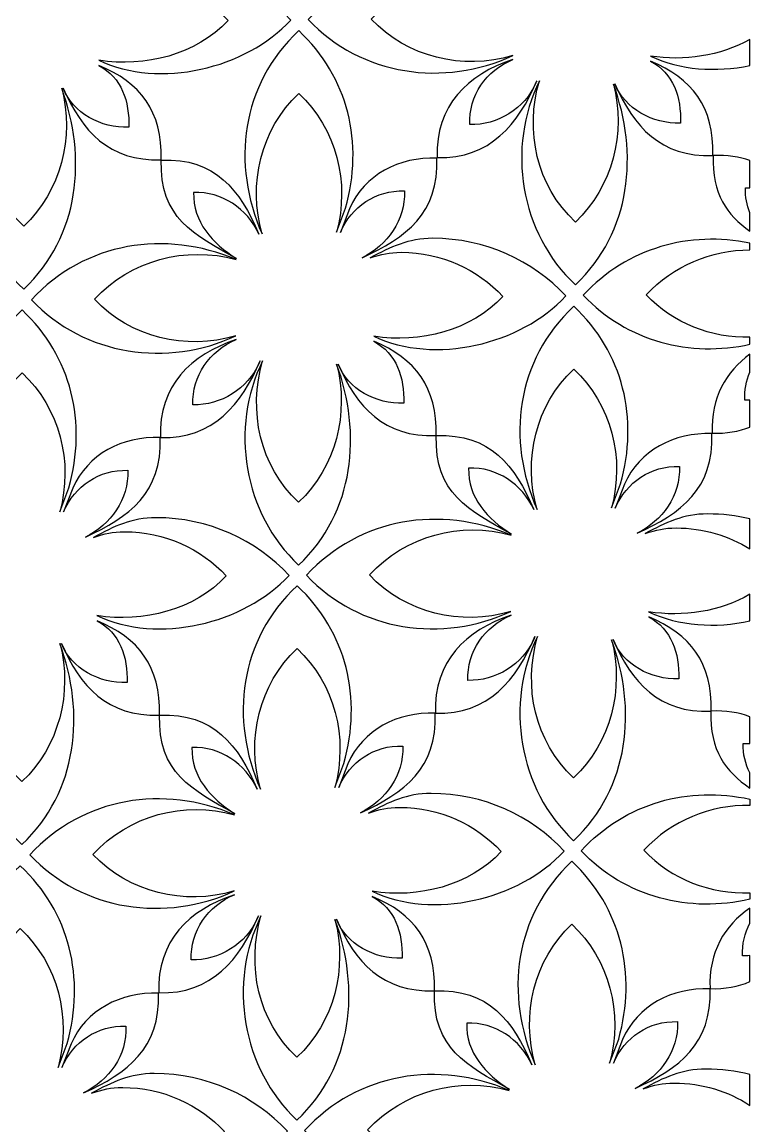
# Model space of a CAD drawing. Header units: centimetres. Extents: x -48 to 48, y -64 to 64.
# Drawn here: x -26.12 to -2.96, y -46.37 to -11.27 of the extents above; entities that cross this region are included whole.
import ezdxf

# ---------------------------------------------------------------- set-up
doc = ezdxf.new("R2010")
doc.units = ezdxf.units.CM
doc.header["$MEASUREMENT"] = 0
doc.layers.add('layer 1', color=7, linetype='Continuous')

msp = doc.modelspace()

# ---------------------------------------------------------------- linework, layer by layer
at = {"layer": 'layer 1', "color": 242}
for points, knots in [([(-10.51042, -12.33403), (-12.68416, -13.34087), (-15.32797, -12.98184), (-17.01506, -11.1851), (-17.01506, -11.1851), (-15.30567, -9.34284), (-12.75863, -8.95443), (-10.50538, -9.91136), (-10.50538, -9.91136), (-12.10482, -9.45779), (-13.86775, -9.93472), (-15.01506, -11.17121), (-15.01506, -11.17121), (-13.873, -12.3875), (-12.10426, -12.80901), (-10.51042, -12.33403)], [0, 0, 0, 0, 0.2, 0.2, 0.2, 0.2, 0.4, 0.4, 0.4, 0.4, 0.6, 0.6, 0.6, 0.6, 1, 1, 1, 1]), ([(-23.79522, -9.99442), (-23.13666, -9.64428), (-22.57719, -9.36863), (-21.80116, -9.36863), (-21.80116, -9.36863), (-20.13237, -9.36863), (-18.62758, -10.07368), (-17.56762, -11.20253), (-17.56762, -11.20253), (-19.00518, -12.75182), (-21.74347, -13.40277), (-23.68167, -12.48138), (-23.68167, -12.48138), (-22.21727, -12.71603), (-20.5793, -12.30673), (-19.56762, -11.21642), (-19.56762, -11.21642), (-20.37818, -10.35317), (-21.5289, -9.81402), (-22.80503, -9.81402), (-22.80503, -9.81402), (-23.1989, -9.81402), (-23.4263, -9.87327), (-23.79522, -9.99442)], [0, 0, 0, 0, 0.14285714, 0.14285714, 0.14285714, 0.14285714, 0.28571429, 0.28571429, 0.28571429, 0.28571429, 0.42857143, 0.42857143, 0.42857143, 0.42857143, 0.57142857, 0.57142857, 0.57142857, 0.57142857, 0.71428571, 0.71428571, 0.71428571, 0.71428571, 1, 1, 1, 1]), ([(-16.11492, -17.95388), (-15.68838, -16.36988), (-16.11233, -14.66582), (-17.31941, -13.53733), (-17.31941, -13.53733), (-18.52766, -14.68041), (-18.93688, -16.4189), (-18.48443, -18.00504), (-18.48443, -18.00504), (-19.46527, -15.77571), (-19.15709, -13.27613), (-17.31915, -11.53733), (-17.31915, -11.53733), (-15.73279, -13.0204), (-15.24975, -15.11779), (-15.826, -17.1901), (-15.826, -17.1901), (-15.826, -17.1901), (-16.11492, -17.95388), (-16.11492, -17.95388)], [0, 0, 0, 0, 0.16666667, 0.16666667, 0.16666667, 0.16666667, 0.33333333, 0.33333333, 0.33333333, 0.33333333, 0.5, 0.5, 0.5, 0.5, 0.66666667, 0.66666667, 0.66666667, 0.66666667, 1, 1, 1, 1]), ([(-2.96367, -11.82031), (-2.96367, -11.82031), (-2.96367, -12.64971), (-2.96367, -12.64971), (-2.96367, -12.64971), (-4.04658, -12.87074), (-5.18314, -12.7956), (-6.12911, -12.34591), (-6.12911, -12.34591), (-5.0631, -12.51671), (-3.9051, -12.34627), (-2.96367, -11.82031)], [0, 0, 0, 0, 0.25, 0.25, 0.25, 0.25, 0.5, 0.5, 0.5, 0.5, 1, 1, 1, 1]), ([(-9.74525, -13.13071), (-10.32194, -14.51025), (-11.24153, -15.6259), (-12.91382, -15.5731), (-12.91382, -15.5731), (-12.97594, -13.92485), (-11.93942, -12.92904), (-10.50528, -12.45613), (-10.50528, -12.45613), (-11.3475, -12.80713), (-11.91349, -13.60668), (-11.87882, -14.52674), (-11.87882, -14.52674), (-11.0038, -14.55436), (-10.12277, -14.01612), (-9.77638, -13.20506), (-9.77638, -13.20506), (-9.76501, -13.17846), (-9.75544, -13.15789), (-9.74525, -13.13071)], [0, 0, 0, 0, 0.16666667, 0.16666667, 0.16666667, 0.16666667, 0.33333333, 0.33333333, 0.33333333, 0.33333333, 0.5, 0.5, 0.5, 0.5, 0.66666667, 0.66666667, 0.66666667, 0.66666667, 1, 1, 1, 1]), ([(-6.12782, -12.50816), (-4.80911, -13.05475), (-4.09624, -13.96584), (-4.14462, -15.50939), (-4.14462, -15.50939), (-5.7987, -15.57215), (-6.66767, -14.59277), (-7.25981, -13.2323), (-7.25981, -13.2323), (-6.95034, -14.02516), (-6.05394, -14.51146), (-5.17295, -14.47802), (-5.17295, -14.47802), (-5.14713, -13.65417), (-5.40083, -12.89713), (-6.12782, -12.50816)], [0, 0, 0, 0, 0.2, 0.2, 0.2, 0.2, 0.4, 0.4, 0.4, 0.4, 0.6, 0.6, 0.6, 0.6, 1, 1, 1, 1]), ([(-23.68038, -12.64363), (-22.36167, -13.19022), (-21.6488, -14.10131), (-21.69718, -15.64486), (-21.69718, -15.64486), (-23.35126, -15.70762), (-24.22023, -14.72824), (-24.81237, -13.36777), (-24.81237, -13.36777), (-24.5029, -14.16063), (-23.6065, -14.64693), (-22.72551, -14.61349), (-22.72551, -14.61349), (-22.69969, -13.78964), (-22.95339, -13.0326), (-23.68038, -12.64363)], [0, 0, 0, 0, 0.2, 0.2, 0.2, 0.2, 0.4, 0.4, 0.4, 0.4, 0.6, 0.6, 0.6, 0.6, 1, 1, 1, 1]), ([(-24.86005, -13.3735), (-24.05315, -15.5677), (-24.28205, -18.07124), (-26.06871, -19.76155), (-26.06871, -19.76155), (-27.83086, -18.11412), (-28.26203, -15.39235), (-27.21496, -13.26674), (-27.21496, -13.26674), (-27.67367, -14.86971), (-27.31484, -16.59632), (-26.06845, -17.76155), (-26.06845, -17.76155), (-24.88198, -16.63907), (-24.45539, -14.93129), (-24.86005, -13.3735)], [0, 0, 0, 0, 0.2, 0.2, 0.2, 0.2, 0.4, 0.4, 0.4, 0.4, 0.6, 0.6, 0.6, 0.6, 1, 1, 1, 1]), ([(-7.30749, -13.23803), (-6.50059, -15.43223), (-6.72949, -17.93577), (-8.51615, -19.62608), (-8.51615, -19.62608), (-10.2783, -17.97865), (-10.70947, -15.25688), (-9.6624, -13.13127), (-9.6624, -13.13127), (-10.12111, -14.73424), (-9.76228, -16.46085), (-8.51589, -17.62608), (-8.51589, -17.62608), (-7.32942, -16.5036), (-6.90283, -14.79582), (-7.30749, -13.23803)], [0, 0, 0, 0, 0.2, 0.2, 0.2, 0.2, 0.4, 0.4, 0.4, 0.4, 0.6, 0.6, 0.6, 0.6, 1, 1, 1, 1]), ([(-19.29866, -18.78963), (-20.06122, -18.31101), (-20.69158, -17.61837), (-20.66235, -16.68539), (-20.66235, -16.68539), (-19.76806, -16.65146), (-18.95233, -17.1954), (-18.58943, -18.00865), (-18.58943, -18.00865), (-19.18803, -16.60412), (-19.97055, -15.58875), (-21.69068, -15.65402), (-21.69068, -15.65402), (-21.74802, -17.48375), (-20.66212, -18.03612), (-19.29866, -18.78963)], [0, 0, 0, 0, 0.2, 0.2, 0.2, 0.2, 0.4, 0.4, 0.4, 0.4, 0.6, 0.6, 0.6, 0.6, 1, 1, 1, 1]), ([(-15.995, -17.95783), (-15.995, -17.95783), (-15.70246, -17.20293), (-15.70246, -17.20293), (-15.70246, -17.20293), (-15.23383, -16.12071), (-14.12741, -15.55222), (-12.92148, -15.59031), (-12.92148, -15.59031), (-12.85548, -17.34236), (-13.90268, -18.12837), (-15.3037, -18.76086), (-15.3037, -18.76086), (-14.49239, -18.35796), (-13.92133, -17.56982), (-13.95648, -16.63667), (-13.95648, -16.63667), (-14.87015, -16.60781), (-15.63643, -17.13321), (-15.995, -17.95783)], [0, 0, 0, 0, 0.16666667, 0.16666667, 0.16666667, 0.16666667, 0.33333333, 0.33333333, 0.33333333, 0.33333333, 0.5, 0.5, 0.5, 0.5, 0.66666667, 0.66666667, 0.66666667, 0.66666667, 1, 1, 1, 1]), ([(-2.96367, -15.66979), (-2.96367, -15.66979), (-2.96367, -16.54229), (-2.96367, -16.54229), (-2.96367, -16.54229), (-3.01102, -16.54085), (-3.05867, -16.54101), (-3.10653, -16.54282), (-3.10653, -16.54282), (-3.11545, -16.82784), (-3.06283, -17.09044), (-2.96368, -17.33135), (-2.96368, -17.33135), (-2.96368, -17.33135), (-2.96368, -17.91883), (-2.96368, -17.91883), (-2.96368, -17.91883), (-3.69535, -17.39417), (-4.17339, -16.7414), (-4.13486, -15.51145), (-4.13486, -15.51145), (-3.68477, -15.49438), (-3.29887, -15.55128), (-2.96367, -15.66979)], [0, 0, 0, 0, 0.14285714, 0.14285714, 0.14285714, 0.14285714, 0.28571429, 0.28571429, 0.28571429, 0.28571429, 0.42857143, 0.42857143, 0.42857143, 0.42857143, 0.57142857, 0.57142857, 0.57142857, 0.57142857, 0.71428571, 0.71428571, 0.71428571, 0.71428571, 1, 1, 1, 1]), ([(-19.3156, -21.24528), (-21.48934, -22.25212), (-24.13315, -21.89309), (-25.82024, -20.09635), (-25.82024, -20.09635), (-24.11085, -18.25409), (-21.56381, -17.86568), (-19.31056, -18.82261), (-19.31056, -18.82261), (-20.91, -18.36904), (-22.67293, -18.84597), (-23.82024, -20.08246), (-23.82024, -20.08246), (-22.67818, -21.29875), (-20.90944, -21.72026), (-19.3156, -21.24528)], [0, 0, 0, 0, 0.2, 0.2, 0.2, 0.2, 0.4, 0.4, 0.4, 0.4, 0.6, 0.6, 0.6, 0.6, 1, 1, 1, 1]), ([(-2.96367, -18.30078), (-2.96367, -18.30078), (-2.96368, -18.51166), (-2.96368, -18.51166), (-2.96368, -18.51166), (-4.19116, -18.50993), (-5.40181, -19.01023), (-6.26442, -19.93989), (-6.26442, -19.93989), (-5.40514, -20.85503), (-4.19108, -21.32021), (-2.96368, -21.29217), (-2.96368, -21.29217), (-2.96368, -21.29217), (-2.96367, -21.51157), (-2.96367, -21.51157), (-2.96367, -21.51157), (-4.84905, -21.93501), (-6.87923, -21.429), (-8.26442, -19.95378), (-8.26442, -19.95378), (-6.85542, -18.43526), (-4.87726, -17.90451), (-2.96367, -18.30078)], [0, 0, 0, 0, 0.14285714, 0.14285714, 0.14285714, 0.14285714, 0.28571429, 0.28571429, 0.28571429, 0.28571429, 0.42857143, 0.42857143, 0.42857143, 0.42857143, 0.57142857, 0.57142857, 0.57142857, 0.57142857, 0.71428571, 0.71428571, 0.71428571, 0.71428571, 1, 1, 1, 1]), ([(-15.04784, -18.7702), (-14.38928, -18.42006), (-13.82981, -18.14441), (-13.05378, -18.14441), (-13.05378, -18.14441), (-11.38499, -18.14441), (-9.8802, -18.84946), (-8.82024, -19.97831), (-8.82024, -19.97831), (-10.2578, -21.5276), (-12.99609, -22.17855), (-14.93429, -21.25716), (-14.93429, -21.25716), (-13.46989, -21.49181), (-11.83192, -21.08251), (-10.82024, -19.9922), (-10.82024, -19.9922), (-11.6308, -19.12895), (-12.78152, -18.5898), (-14.05765, -18.5898), (-14.05765, -18.5898), (-14.45152, -18.5898), (-14.67892, -18.64905), (-15.04784, -18.7702)], [0, 0, 0, 0, 0.14285714, 0.14285714, 0.14285714, 0.14285714, 0.28571429, 0.28571429, 0.28571429, 0.28571429, 0.42857143, 0.42857143, 0.42857143, 0.42857143, 0.57142857, 0.57142857, 0.57142857, 0.57142857, 0.71428571, 0.71428571, 0.71428571, 0.71428571, 1, 1, 1, 1]), ([(-7.3666, -26.71932), (-6.94006, -25.13532), (-7.36401, -23.43126), (-8.57109, -22.30277), (-8.57109, -22.30277), (-9.77934, -23.44585), (-10.18856, -25.18434), (-9.73611, -26.77048), (-9.73611, -26.77048), (-10.71695, -24.54115), (-10.40877, -22.04157), (-8.57083, -20.30277), (-8.57083, -20.30277), (-6.98447, -21.78584), (-6.50143, -23.88323), (-7.07768, -25.95554), (-7.07768, -25.95554), (-7.07768, -25.95554), (-7.3666, -26.71932), (-7.3666, -26.71932)], [0, 0, 0, 0, 0.16666667, 0.16666667, 0.16666667, 0.16666667, 0.33333333, 0.33333333, 0.33333333, 0.33333333, 0.5, 0.5, 0.5, 0.5, 0.66666667, 0.66666667, 0.66666667, 0.66666667, 1, 1, 1, 1]), ([(-24.91839, -26.84001), (-24.49185, -25.25601), (-24.9158, -23.55195), (-26.12288, -22.42346), (-26.12288, -22.42346), (-27.33113, -23.56654), (-27.74035, -25.30503), (-27.2879, -26.89117), (-27.2879, -26.89117), (-28.26874, -24.66184), (-27.96056, -22.16226), (-26.12262, -20.42346), (-26.12262, -20.42346), (-24.53626, -21.90653), (-24.05322, -24.00392), (-24.62947, -26.07623), (-24.62947, -26.07623), (-24.62947, -26.07623), (-24.91839, -26.84001), (-24.91839, -26.84001)], [0, 0, 0, 0, 0.16666667, 0.16666667, 0.16666667, 0.16666667, 0.33333333, 0.33333333, 0.33333333, 0.33333333, 0.5, 0.5, 0.5, 0.5, 0.66666667, 0.66666667, 0.66666667, 0.66666667, 1, 1, 1, 1]), ([(-18.55043, -22.04196), (-19.12712, -23.4215), (-20.04671, -24.53715), (-21.719, -24.48435), (-21.719, -24.48435), (-21.78112, -22.8361), (-20.7446, -21.84029), (-19.31046, -21.36738), (-19.31046, -21.36738), (-20.15268, -21.71838), (-20.71867, -22.51793), (-20.684, -23.43799), (-20.684, -23.43799), (-19.80898, -23.46561), (-18.92795, -22.92737), (-18.58156, -22.11631), (-18.58156, -22.11631), (-18.57019, -22.08971), (-18.56062, -22.06914), (-18.55043, -22.04196)], [0, 0, 0, 0, 0.16666667, 0.16666667, 0.16666667, 0.16666667, 0.33333333, 0.33333333, 0.33333333, 0.33333333, 0.5, 0.5, 0.5, 0.5, 0.66666667, 0.66666667, 0.66666667, 0.66666667, 1, 1, 1, 1]), ([(-14.933, -21.41941), (-13.61429, -21.966), (-12.90142, -22.87709), (-12.9498, -24.42064), (-12.9498, -24.42064), (-14.60388, -24.4834), (-15.47285, -23.50402), (-16.06499, -22.14355), (-16.06499, -22.14355), (-15.75552, -22.93641), (-14.85912, -23.42271), (-13.97813, -23.38927), (-13.97813, -23.38927), (-13.95231, -22.56542), (-14.20601, -21.80838), (-14.933, -21.41941)], [0, 0, 0, 0, 0.2, 0.2, 0.2, 0.2, 0.4, 0.4, 0.4, 0.4, 0.6, 0.6, 0.6, 0.6, 1, 1, 1, 1]), ([(-16.11267, -22.14928), (-15.30577, -24.34348), (-15.53467, -26.84702), (-17.32133, -28.53733), (-17.32133, -28.53733), (-19.08348, -26.8899), (-19.51465, -24.16813), (-18.46758, -22.04252), (-18.46758, -22.04252), (-18.92629, -23.64549), (-18.56746, -25.3721), (-17.32107, -26.53733), (-17.32107, -26.53733), (-16.1346, -25.41485), (-15.70801, -23.70707), (-16.11267, -22.14928)], [0, 0, 0, 0, 0.2, 0.2, 0.2, 0.2, 0.4, 0.4, 0.4, 0.4, 0.6, 0.6, 0.6, 0.6, 1, 1, 1, 1]), ([(-2.96368, -21.82705), (-2.96368, -21.82705), (-2.96368, -22.40145), (-2.96368, -22.40145), (-2.96368, -22.40145), (-3.08087, -22.67624), (-3.14011, -22.9787), (-3.12818, -23.29542), (-3.12818, -23.29542), (-3.07333, -23.29715), (-3.01844, -23.29665), (-2.96367, -23.29401), (-2.96367, -23.29401), (-2.96367, -23.29401), (-2.96367, -24.1462), (-2.96367, -24.1462), (-2.96367, -24.1462), (-3.31388, -24.2849), (-3.71102, -24.35605), (-4.16318, -24.34178), (-4.16318, -24.34178), (-4.20584, -23.2098), (-3.73032, -22.38553), (-2.96368, -21.82705)], [0, 0, 0, 0, 0.14285714, 0.14285714, 0.14285714, 0.14285714, 0.28571429, 0.28571429, 0.28571429, 0.28571429, 0.42857143, 0.42857143, 0.42857143, 0.42857143, 0.57142857, 0.57142857, 0.57142857, 0.57142857, 0.71428571, 0.71428571, 0.71428571, 0.71428571, 1, 1, 1, 1]), ([(-24.79847, -26.84396), (-24.79847, -26.84396), (-24.50593, -26.08906), (-24.50593, -26.08906), (-24.50593, -26.08906), (-24.0373, -25.00684), (-22.93088, -24.43835), (-21.72495, -24.47644), (-21.72495, -24.47644), (-21.65895, -26.22849), (-22.70615, -27.0145), (-24.10717, -27.64699), (-24.10717, -27.64699), (-23.29586, -27.24409), (-22.7248, -26.45595), (-22.75995, -25.5228), (-22.75995, -25.5228), (-23.67362, -25.49394), (-24.4399, -26.01934), (-24.79847, -26.84396)], [0, 0, 0, 0, 0.16666667, 0.16666667, 0.16666667, 0.16666667, 0.33333333, 0.33333333, 0.33333333, 0.33333333, 0.5, 0.5, 0.5, 0.5, 0.66666667, 0.66666667, 0.66666667, 0.66666667, 1, 1, 1, 1]), ([(-10.55034, -27.55507), (-11.3129, -27.07645), (-11.94326, -26.38381), (-11.91403, -25.45083), (-11.91403, -25.45083), (-11.01974, -25.4169), (-10.20401, -25.96084), (-9.84111, -26.77409), (-9.84111, -26.77409), (-10.43971, -25.36956), (-11.22223, -24.35419), (-12.94236, -24.41946), (-12.94236, -24.41946), (-12.9997, -26.24919), (-11.9138, -26.80156), (-10.55034, -27.55507)], [0, 0, 0, 0, 0.2, 0.2, 0.2, 0.2, 0.4, 0.4, 0.4, 0.4, 0.6, 0.6, 0.6, 0.6, 1, 1, 1, 1]), ([(-7.24668, -26.72327), (-7.24668, -26.72327), (-6.95414, -25.96837), (-6.95414, -25.96837), (-6.95414, -25.96837), (-6.48551, -24.88615), (-5.37909, -24.31766), (-4.17316, -24.35575), (-4.17316, -24.35575), (-4.10716, -26.1078), (-5.15436, -26.89381), (-6.55538, -27.5263), (-6.55538, -27.5263), (-5.74407, -27.1234), (-5.17301, -26.33526), (-5.20816, -25.40211), (-5.20816, -25.40211), (-6.12183, -25.37325), (-6.88811, -25.89865), (-7.24668, -26.72327)], [0, 0, 0, 0, 0.16666667, 0.16666667, 0.16666667, 0.16666667, 0.33333333, 0.33333333, 0.33333333, 0.33333333, 0.5, 0.5, 0.5, 0.5, 0.66666667, 0.66666667, 0.66666667, 0.66666667, 1, 1, 1, 1]), ([(-10.56728, -30.01072), (-12.74102, -31.01756), (-15.38483, -30.65853), (-17.07192, -28.86179), (-17.07192, -28.86179), (-15.36253, -27.01953), (-12.81549, -26.63112), (-10.56224, -27.58805), (-10.56224, -27.58805), (-12.16168, -27.13448), (-13.92461, -27.61141), (-15.07192, -28.8479), (-15.07192, -28.8479), (-13.92986, -30.06419), (-12.16112, -30.4857), (-10.56728, -30.01072)], [0, 0, 0, 0, 0.2, 0.2, 0.2, 0.2, 0.4, 0.4, 0.4, 0.4, 0.6, 0.6, 0.6, 0.6, 1, 1, 1, 1]), ([(-23.85131, -27.65633), (-23.19275, -27.30619), (-22.63328, -27.03054), (-21.85725, -27.03054), (-21.85725, -27.03054), (-20.18846, -27.03054), (-18.68367, -27.73559), (-17.62371, -28.86444), (-17.62371, -28.86444), (-19.06127, -30.41373), (-21.79956, -31.06468), (-23.73776, -30.14329), (-23.73776, -30.14329), (-22.27336, -30.37794), (-20.63539, -29.96864), (-19.62371, -28.87833), (-19.62371, -28.87833), (-20.43427, -28.01508), (-21.58499, -27.47593), (-22.86112, -27.47593), (-22.86112, -27.47593), (-23.25499, -27.47593), (-23.48239, -27.53518), (-23.85131, -27.65633)], [0, 0, 0, 0, 0.14285714, 0.14285714, 0.14285714, 0.14285714, 0.28571429, 0.28571429, 0.28571429, 0.28571429, 0.42857143, 0.42857143, 0.42857143, 0.42857143, 0.57142857, 0.57142857, 0.57142857, 0.57142857, 0.71428571, 0.71428571, 0.71428571, 0.71428571, 1, 1, 1, 1]), ([(-2.96367, -27.06586), (-2.96367, -27.06586), (-2.96367, -28.0254), (-2.96367, -28.0254), (-2.96367, -28.0254), (-3.64451, -27.60064), (-4.44839, -27.35524), (-5.30933, -27.35524), (-5.30933, -27.35524), (-5.7032, -27.35524), (-5.9306, -27.41449), (-6.29952, -27.53564), (-6.29952, -27.53564), (-5.64096, -27.1855), (-5.08149, -26.90985), (-4.30546, -26.90985), (-4.30546, -26.90985), (-3.84366, -26.90985), (-3.3944, -26.96384), (-2.96367, -27.06586)], [0, 0, 0, 0, 0.16666667, 0.16666667, 0.16666667, 0.16666667, 0.33333333, 0.33333333, 0.33333333, 0.33333333, 0.5, 0.5, 0.5, 0.5, 0.66666667, 0.66666667, 0.66666667, 0.66666667, 1, 1, 1, 1]), ([(-16.16775, -35.60869), (-15.74121, -34.02469), (-16.16516, -32.32063), (-17.37224, -31.19214), (-17.37224, -31.19214), (-18.58049, -32.33522), (-18.98971, -34.07371), (-18.53726, -35.65985), (-18.53726, -35.65985), (-19.5181, -33.43052), (-19.20992, -30.93094), (-17.37198, -29.19214), (-17.37198, -29.19214), (-15.78562, -30.67521), (-15.30258, -32.7726), (-15.87883, -34.84491), (-15.87883, -34.84491), (-15.87883, -34.84491), (-16.16775, -35.60869), (-16.16775, -35.60869)], [0, 0, 0, 0, 0.16666667, 0.16666667, 0.16666667, 0.16666667, 0.33333333, 0.33333333, 0.33333333, 0.33333333, 0.5, 0.5, 0.5, 0.5, 0.66666667, 0.66666667, 0.66666667, 0.66666667, 1, 1, 1, 1]), ([(-2.96367, -29.46465), (-2.96367, -29.46465), (-2.96367, -30.31451), (-2.96367, -30.31451), (-2.96367, -30.31451), (-4.06356, -30.54994), (-5.22343, -30.48017), (-6.18597, -30.0226), (-6.18597, -30.0226), (-5.0984, -30.19686), (-3.91508, -30.01594), (-2.96367, -29.46465)], [0, 0, 0, 0, 0.25, 0.25, 0.25, 0.25, 0.5, 0.5, 0.5, 0.5, 1, 1, 1, 1]), ([(-9.80211, -30.8074), (-10.3788, -32.18694), (-11.29839, -33.30259), (-12.97068, -33.24979), (-12.97068, -33.24979), (-13.0328, -31.60154), (-11.99628, -30.60573), (-10.56214, -30.13282), (-10.56214, -30.13282), (-11.40436, -30.48382), (-11.97035, -31.28337), (-11.93568, -32.20343), (-11.93568, -32.20343), (-11.06066, -32.23105), (-10.17963, -31.69281), (-9.83324, -30.88175), (-9.83324, -30.88175), (-9.82187, -30.85515), (-9.8123, -30.83458), (-9.80211, -30.8074)], [0, 0, 0, 0, 0.16666667, 0.16666667, 0.16666667, 0.16666667, 0.33333333, 0.33333333, 0.33333333, 0.33333333, 0.5, 0.5, 0.5, 0.5, 0.66666667, 0.66666667, 0.66666667, 0.66666667, 1, 1, 1, 1]), ([(-6.18468, -30.18485), (-4.86597, -30.73144), (-4.1531, -31.64253), (-4.20148, -33.18608), (-4.20148, -33.18608), (-5.85556, -33.24884), (-6.72453, -32.26946), (-7.31667, -30.90899), (-7.31667, -30.90899), (-7.0072, -31.70185), (-6.1108, -32.18815), (-5.22981, -32.15471), (-5.22981, -32.15471), (-5.20399, -31.33086), (-5.45769, -30.57382), (-6.18468, -30.18485)], [0, 0, 0, 0, 0.2, 0.2, 0.2, 0.2, 0.4, 0.4, 0.4, 0.4, 0.6, 0.6, 0.6, 0.6, 1, 1, 1, 1]), ([(-23.73647, -30.30554), (-22.41776, -30.85213), (-21.70489, -31.76322), (-21.75327, -33.30677), (-21.75327, -33.30677), (-23.40735, -33.36953), (-24.27632, -32.39015), (-24.86846, -31.02968), (-24.86846, -31.02968), (-24.55899, -31.82254), (-23.66259, -32.30884), (-22.7816, -32.2754), (-22.7816, -32.2754), (-22.75578, -31.45155), (-23.00948, -30.69451), (-23.73647, -30.30554)], [0, 0, 0, 0, 0.2, 0.2, 0.2, 0.2, 0.4, 0.4, 0.4, 0.4, 0.6, 0.6, 0.6, 0.6, 1, 1, 1, 1]), ([(-7.36435, -30.91472), (-6.55745, -33.10892), (-6.78635, -35.61246), (-8.57301, -37.30277), (-8.57301, -37.30277), (-10.33516, -35.65534), (-10.76633, -32.93357), (-9.71926, -30.80796), (-9.71926, -30.80796), (-10.17797, -32.41093), (-9.81914, -34.13754), (-8.57275, -35.30277), (-8.57275, -35.30277), (-7.38628, -34.18029), (-6.95969, -32.47251), (-7.36435, -30.91472)], [0, 0, 0, 0, 0.2, 0.2, 0.2, 0.2, 0.4, 0.4, 0.4, 0.4, 0.6, 0.6, 0.6, 0.6, 1, 1, 1, 1]), ([(-24.91614, -31.03541), (-24.10924, -33.22961), (-24.33814, -35.73315), (-26.1248, -37.42346), (-26.1248, -37.42346), (-27.88695, -35.77603), (-28.31812, -33.05426), (-27.27105, -30.92865), (-27.27105, -30.92865), (-27.72976, -32.53162), (-27.37093, -34.25823), (-26.12454, -35.42346), (-26.12454, -35.42346), (-24.93807, -34.30098), (-24.51148, -32.5932), (-24.91614, -31.03541)], [0, 0, 0, 0, 0.2, 0.2, 0.2, 0.2, 0.4, 0.4, 0.4, 0.4, 0.6, 0.6, 0.6, 0.6, 1, 1, 1, 1]), ([(-19.35149, -36.44444), (-20.11405, -35.96582), (-20.74441, -35.27318), (-20.71518, -34.3402), (-20.71518, -34.3402), (-19.82089, -34.30627), (-19.00516, -34.85021), (-18.64226, -35.66346), (-18.64226, -35.66346), (-19.24086, -34.25893), (-20.02338, -33.24356), (-21.74351, -33.30883), (-21.74351, -33.30883), (-21.80085, -35.13856), (-20.71495, -35.69093), (-19.35149, -36.44444)], [0, 0, 0, 0, 0.2, 0.2, 0.2, 0.2, 0.4, 0.4, 0.4, 0.4, 0.6, 0.6, 0.6, 0.6, 1, 1, 1, 1]), ([(-16.04783, -35.61264), (-16.04783, -35.61264), (-15.75529, -34.85774), (-15.75529, -34.85774), (-15.75529, -34.85774), (-15.28666, -33.77552), (-14.18024, -33.20703), (-12.97431, -33.24512), (-12.97431, -33.24512), (-12.90831, -34.99717), (-13.95551, -35.78318), (-15.35653, -36.41567), (-15.35653, -36.41567), (-14.54522, -36.01277), (-13.97416, -35.22463), (-14.00931, -34.29148), (-14.00931, -34.29148), (-14.92298, -34.26262), (-15.68926, -34.78802), (-16.04783, -35.61264)], [0, 0, 0, 0, 0.16666667, 0.16666667, 0.16666667, 0.16666667, 0.33333333, 0.33333333, 0.33333333, 0.33333333, 0.5, 0.5, 0.5, 0.5, 0.66666667, 0.66666667, 0.66666667, 0.66666667, 1, 1, 1, 1]), ([(-2.96788, -33.36088), (-2.96788, -33.36088), (-2.96788, -34.21186), (-2.96788, -34.21186), (-2.96788, -34.21186), (-3.03709, -34.20753), (-3.10699, -34.20663), (-3.17736, -34.20929), (-3.17736, -34.20929), (-3.18811, -34.55267), (-3.10953, -34.86351), (-2.96789, -35.14308), (-2.96789, -35.14308), (-2.96789, -35.14308), (-2.96789, -35.63225), (-2.96789, -35.63225), (-2.96789, -35.63225), (-3.737, -35.09934), (-4.24538, -34.44482), (-4.20569, -33.17792), (-4.20569, -33.17792), (-3.72548, -33.15971), (-3.31833, -33.2257), (-2.96788, -33.36088)], [0, 0, 0, 0, 0.14285714, 0.14285714, 0.14285714, 0.14285714, 0.28571429, 0.28571429, 0.28571429, 0.28571429, 0.42857143, 0.42857143, 0.42857143, 0.42857143, 0.57142857, 0.57142857, 0.57142857, 0.57142857, 0.71428571, 0.71428571, 0.71428571, 0.71428571, 1, 1, 1, 1]), ([(-19.36843, -38.90009), (-21.54217, -39.90693), (-24.18598, -39.5479), (-25.87307, -37.75116), (-25.87307, -37.75116), (-24.16368, -35.9089), (-21.61664, -35.52049), (-19.36339, -36.47742), (-19.36339, -36.47742), (-20.96283, -36.02385), (-22.72576, -36.50078), (-23.87307, -37.73727), (-23.87307, -37.73727), (-22.73101, -38.95356), (-20.96227, -39.37507), (-19.36843, -38.90009)], [0, 0, 0, 0, 0.2, 0.2, 0.2, 0.2, 0.4, 0.4, 0.4, 0.4, 0.6, 0.6, 0.6, 0.6, 1, 1, 1, 1]), ([(-15.10067, -36.42501), (-14.44211, -36.07487), (-13.88264, -35.79922), (-13.10661, -35.79922), (-13.10661, -35.79922), (-11.43782, -35.79922), (-9.93303, -36.50427), (-8.87307, -37.63312), (-8.87307, -37.63312), (-10.31063, -39.18241), (-13.04892, -39.83336), (-14.98712, -38.91197), (-14.98712, -38.91197), (-13.52272, -39.14662), (-11.88475, -38.73732), (-10.87307, -37.64701), (-10.87307, -37.64701), (-11.68363, -36.78376), (-12.83435, -36.24461), (-14.11048, -36.24461), (-14.11048, -36.24461), (-14.50435, -36.24461), (-14.73175, -36.30386), (-15.10067, -36.42501)], [0, 0, 0, 0, 0.14285714, 0.14285714, 0.14285714, 0.14285714, 0.28571429, 0.28571429, 0.28571429, 0.28571429, 0.42857143, 0.42857143, 0.42857143, 0.42857143, 0.57142857, 0.57142857, 0.57142857, 0.57142857, 0.71428571, 0.71428571, 0.71428571, 0.71428571, 1, 1, 1, 1]), ([(-2.9711, -36.17866), (-2.9711, -36.17866), (-2.96787, -35.98143), (-2.96787, -35.98143), (-2.96787, -35.98143), (-4.90209, -35.55879), (-6.90989, -36.0841), (-8.33525, -37.62025), (-8.33525, -37.62025), (-6.93373, -39.11286), (-4.87193, -39.61327), (-2.96788, -39.16268), (-2.96788, -39.16268), (-2.96788, -39.16268), (-2.96789, -38.95665), (-2.96789, -38.95665), (-2.96789, -38.95665), (-4.21786, -39.00338), (-5.46043, -38.53805), (-6.33525, -37.60636), (-6.33525, -37.60636), (-5.45703, -36.65988), (-4.22129, -36.15839), (-2.9711, -36.17866)], [0, 0, 0, 0, 0.14285714, 0.14285714, 0.14285714, 0.14285714, 0.28571429, 0.28571429, 0.28571429, 0.28571429, 0.42857143, 0.42857143, 0.42857143, 0.42857143, 0.57142857, 0.57142857, 0.57142857, 0.57142857, 0.71428571, 0.71428571, 0.71428571, 0.71428571, 1, 1, 1, 1]), ([(-24.97525, -44.5167), (-24.54871, -42.9327), (-24.97266, -41.22864), (-26.17974, -40.10015), (-26.17974, -40.10015), (-27.38799, -41.24323), (-27.79721, -42.98172), (-27.34476, -44.56786), (-27.34476, -44.56786), (-28.3256, -42.33853), (-28.01742, -39.83895), (-26.17948, -38.10015), (-26.17948, -38.10015), (-24.59312, -39.58322), (-24.11008, -41.68061), (-24.68633, -43.75292), (-24.68633, -43.75292), (-24.68633, -43.75292), (-24.97525, -44.5167), (-24.97525, -44.5167)], [0, 0, 0, 0, 0.16666667, 0.16666667, 0.16666667, 0.16666667, 0.33333333, 0.33333333, 0.33333333, 0.33333333, 0.5, 0.5, 0.5, 0.5, 0.66666667, 0.66666667, 0.66666667, 0.66666667, 1, 1, 1, 1]), ([(-7.42687, -44.37531), (-7.00033, -42.79131), (-7.42428, -41.08725), (-8.63136, -39.95876), (-8.63136, -39.95876), (-9.83961, -41.10184), (-10.24883, -42.84033), (-9.79638, -44.42647), (-9.79638, -44.42647), (-10.77722, -42.19714), (-10.46904, -39.69756), (-8.6311, -37.95876), (-8.6311, -37.95876), (-7.04474, -39.44183), (-6.5617, -41.53922), (-7.13795, -43.61153), (-7.13795, -43.61153), (-7.13795, -43.61153), (-7.42687, -44.37531), (-7.42687, -44.37531)], [0, 0, 0, 0, 0.16666667, 0.16666667, 0.16666667, 0.16666667, 0.33333333, 0.33333333, 0.33333333, 0.33333333, 0.5, 0.5, 0.5, 0.5, 0.66666667, 0.66666667, 0.66666667, 0.66666667, 1, 1, 1, 1]), ([(-18.60326, -39.69677), (-19.17995, -41.07631), (-20.09954, -42.19196), (-21.77183, -42.13916), (-21.77183, -42.13916), (-21.83395, -40.49091), (-20.79743, -39.4951), (-19.36329, -39.02219), (-19.36329, -39.02219), (-20.20551, -39.37319), (-20.7715, -40.17274), (-20.73683, -41.0928), (-20.73683, -41.0928), (-19.86181, -41.12042), (-18.98078, -40.58218), (-18.63439, -39.77112), (-18.63439, -39.77112), (-18.62302, -39.74452), (-18.61345, -39.72395), (-18.60326, -39.69677)], [0, 0, 0, 0, 0.16666667, 0.16666667, 0.16666667, 0.16666667, 0.33333333, 0.33333333, 0.33333333, 0.33333333, 0.5, 0.5, 0.5, 0.5, 0.66666667, 0.66666667, 0.66666667, 0.66666667, 1, 1, 1, 1]), ([(-14.98583, -39.07422), (-13.66712, -39.62081), (-12.95425, -40.5319), (-13.00263, -42.07545), (-13.00263, -42.07545), (-14.65671, -42.13821), (-15.52568, -41.15883), (-16.11782, -39.79836), (-16.11782, -39.79836), (-15.80835, -40.59122), (-14.91195, -41.07752), (-14.03096, -41.04408), (-14.03096, -41.04408), (-14.00514, -40.22023), (-14.25884, -39.46319), (-14.98583, -39.07422)], [0, 0, 0, 0, 0.2, 0.2, 0.2, 0.2, 0.4, 0.4, 0.4, 0.4, 0.6, 0.6, 0.6, 0.6, 1, 1, 1, 1]), ([(-2.96789, -39.44617), (-2.96789, -39.44617), (-2.96789, -39.92658), (-2.96789, -39.92658), (-2.96789, -39.92658), (-3.12884, -40.23752), (-3.21302, -40.58986), (-3.19901, -40.96189), (-3.19901, -40.96189), (-3.1219, -40.96432), (-3.04473, -40.96235), (-2.96788, -40.9562), (-2.96788, -40.9562), (-2.96788, -40.9562), (-2.96788, -41.78524), (-2.96788, -41.78524), (-2.96788, -41.78524), (-3.33413, -41.94192), (-3.75293, -42.02343), (-4.23401, -42.00825), (-4.23401, -42.00825), (-4.27788, -40.84383), (-3.77346, -40.00502), (-2.96789, -39.44617)], [0, 0, 0, 0, 0.14285714, 0.14285714, 0.14285714, 0.14285714, 0.28571429, 0.28571429, 0.28571429, 0.28571429, 0.42857143, 0.42857143, 0.42857143, 0.42857143, 0.57142857, 0.57142857, 0.57142857, 0.57142857, 0.71428571, 0.71428571, 0.71428571, 0.71428571, 1, 1, 1, 1]), ([(-16.1655, -39.80409), (-15.3586, -41.99829), (-15.5875, -44.50183), (-17.37416, -46.19214), (-17.37416, -46.19214), (-19.13631, -44.54471), (-19.56748, -41.82294), (-18.52041, -39.69733), (-18.52041, -39.69733), (-18.97912, -41.3003), (-18.62029, -43.02691), (-17.3739, -44.19214), (-17.3739, -44.19214), (-16.18743, -43.06966), (-15.76084, -41.36188), (-16.1655, -39.80409)], [0, 0, 0, 0, 0.2, 0.2, 0.2, 0.2, 0.4, 0.4, 0.4, 0.4, 0.6, 0.6, 0.6, 0.6, 1, 1, 1, 1]), ([(-24.85533, -44.52065), (-24.85533, -44.52065), (-24.56279, -43.76575), (-24.56279, -43.76575), (-24.56279, -43.76575), (-24.09416, -42.68353), (-22.98774, -42.11504), (-21.78181, -42.15313), (-21.78181, -42.15313), (-21.71581, -43.90518), (-22.76301, -44.69119), (-24.16403, -45.32368), (-24.16403, -45.32368), (-23.35272, -44.92078), (-22.78166, -44.13264), (-22.81681, -43.19949), (-22.81681, -43.19949), (-23.73048, -43.17063), (-24.49676, -43.69603), (-24.85533, -44.52065)], [0, 0, 0, 0, 0.16666667, 0.16666667, 0.16666667, 0.16666667, 0.33333333, 0.33333333, 0.33333333, 0.33333333, 0.5, 0.5, 0.5, 0.5, 0.66666667, 0.66666667, 0.66666667, 0.66666667, 1, 1, 1, 1]), ([(-10.61061, -45.21106), (-11.37317, -44.73244), (-12.00353, -44.0398), (-11.9743, -43.10682), (-11.9743, -43.10682), (-11.08001, -43.07289), (-10.26428, -43.61683), (-9.90138, -44.43008), (-9.90138, -44.43008), (-10.49998, -43.02555), (-11.2825, -42.01018), (-13.00263, -42.07545), (-13.00263, -42.07545), (-13.05997, -43.90518), (-11.97407, -44.45755), (-10.61061, -45.21106), (-10.61061, -45.21106), (-10.61056, -45.21108), (-10.61051, -45.21112), (-10.61046, -45.21114), (-10.61046, -45.21114), (-10.61046, -45.21114), (-10.61061, -45.21106), (-10.61061, -45.21106)], [0, 0, 0, 0, 0.14285714, 0.14285714, 0.14285714, 0.14285714, 0.28571429, 0.28571429, 0.28571429, 0.28571429, 0.42857143, 0.42857143, 0.42857143, 0.42857143, 0.57142857, 0.57142857, 0.57142857, 0.57142857, 0.71428571, 0.71428571, 0.71428571, 0.71428571, 1, 1, 1, 1]), ([(-7.30695, -44.37926), (-7.30695, -44.37926), (-7.01441, -43.62436), (-7.01441, -43.62436), (-7.01441, -43.62436), (-6.54578, -42.54214), (-5.43936, -41.97365), (-4.23343, -42.01174), (-4.23343, -42.01174), (-4.16743, -43.76379), (-5.21463, -44.5498), (-6.61565, -45.18229), (-6.61565, -45.18229), (-5.80434, -44.77939), (-5.23328, -43.99125), (-5.26843, -43.0581), (-5.26843, -43.0581), (-6.1821, -43.02924), (-6.94838, -43.55464), (-7.30695, -44.37926)], [0, 0, 0, 0, 0.16666667, 0.16666667, 0.16666667, 0.16666667, 0.33333333, 0.33333333, 0.33333333, 0.33333333, 0.5, 0.5, 0.5, 0.5, 0.66666667, 0.66666667, 0.66666667, 0.66666667, 1, 1, 1, 1]), ([(-10.62755, -47.66671), (-12.80129, -48.67355), (-15.4451, -48.31452), (-17.13219, -46.51778), (-17.13219, -46.51778), (-15.4228, -44.67552), (-12.87576, -44.28711), (-10.62251, -45.24404), (-10.62251, -45.24404), (-12.22195, -44.79047), (-13.98488, -45.2674), (-15.13219, -46.50389), (-15.13219, -46.50389), (-13.99013, -47.72018), (-12.22139, -48.14169), (-10.62755, -47.66671)], [0, 0, 0, 0, 0.2, 0.2, 0.2, 0.2, 0.4, 0.4, 0.4, 0.4, 0.6, 0.6, 0.6, 0.6, 1, 1, 1, 1]), ([(-2.96367, -45.71968), (-3.65714, -45.27142), (-4.48311, -45.01123), (-5.3696, -45.01123), (-5.3696, -45.01123), (-5.76347, -45.01123), (-5.99087, -45.07048), (-6.35979, -45.19163), (-6.35979, -45.19163), (-5.70123, -44.84149), (-5.14176, -44.56584), (-4.36573, -44.56584), (-4.36573, -44.56584), (-3.88235, -44.56584), (-3.41271, -44.62499), (-2.96367, -44.73647), (-2.96367, -44.73647), (-2.96367, -44.73647), (-2.96367, -45.71968), (-2.96367, -45.71968)], [0, 0, 0, 0, 0.16666667, 0.16666667, 0.16666667, 0.16666667, 0.33333333, 0.33333333, 0.33333333, 0.33333333, 0.5, 0.5, 0.5, 0.5, 0.66666667, 0.66666667, 0.66666667, 0.66666667, 1, 1, 1, 1]), ([(-23.90817, -45.33302), (-23.24961, -44.98288), (-22.69014, -44.70723), (-21.91411, -44.70723), (-21.91411, -44.70723), (-20.24532, -44.70723), (-18.74053, -45.41228), (-17.68057, -46.54113), (-17.68057, -46.54113), (-19.11813, -48.09042), (-21.85642, -48.74137), (-23.79462, -47.81998), (-23.79462, -47.81998), (-22.33022, -48.05463), (-20.69225, -47.64533), (-19.68057, -46.55502), (-19.68057, -46.55502), (-20.49113, -45.69177), (-21.64185, -45.15262), (-22.91798, -45.15262), (-22.91798, -45.15262), (-23.31185, -45.15262), (-23.53925, -45.21187), (-23.90817, -45.33302)], [0, 0, 0, 0, 0.14285714, 0.14285714, 0.14285714, 0.14285714, 0.28571429, 0.28571429, 0.28571429, 0.28571429, 0.42857143, 0.42857143, 0.42857143, 0.42857143, 0.57142857, 0.57142857, 0.57142857, 0.57142857, 0.71428571, 0.71428571, 0.71428571, 0.71428571, 1, 1, 1, 1])]:
    msp.add_open_spline(points, degree=3, knots=knots, dxfattribs=at)

doc.saveas('drawing.dxf')
